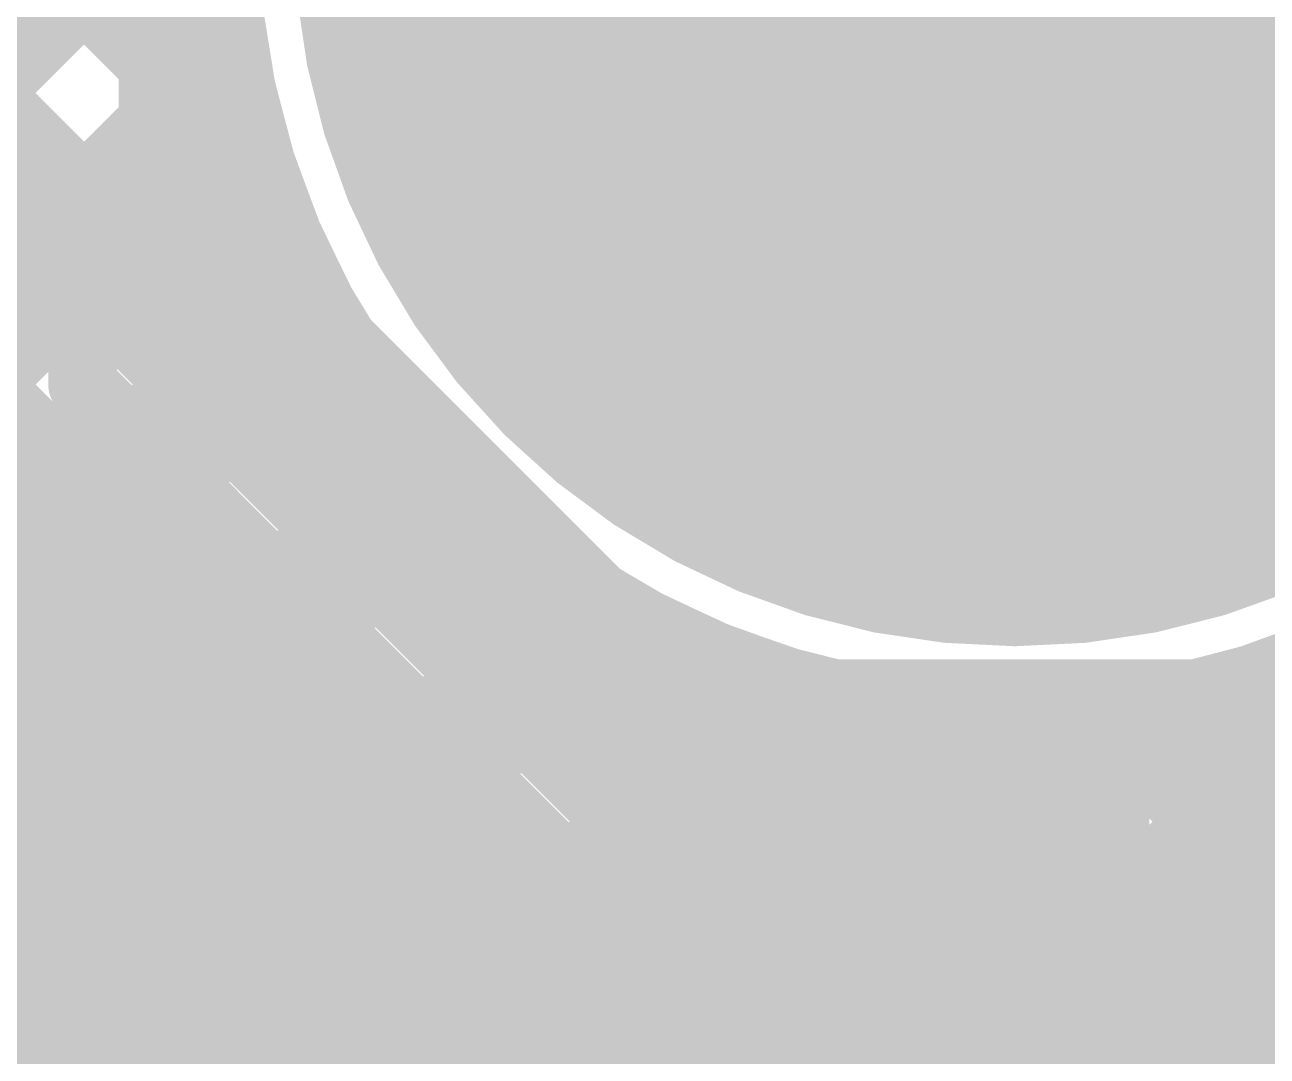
# Model space of a CAD drawing. Header units: millimetres. Extents: x 13 to 259, y -2 to 326.
# Drawn here: x 121.167 to 124.785, y 121.505 to 124.508 of the extents above; entities that cross this region are included whole.
import ezdxf

# ---------------------------------------------------------------- set-up
doc = ezdxf.new("R2010")
doc.units = ezdxf.units.MM
for name, color, linetype in [('BottomLayer', 5, 'Continuous'), ('BottomSolder', 6, 'Continuous'), ('ConnectLayer', 7, 'Continuous'), ('DrillDrawing', 1, 'Continuous'), ('Mechanical13', 56, 'Continuous'), ('Mechanical14', 56, 'Continuous'), ('Mechanical15', 56, 'Continuous'), ('Mechanical34', 56, 'Continuous'), ('MidLayer1', 16, 'Continuous'), ('MidLayer2', 76, 'Continuous'), ('MidLayer3', 90, 'Continuous'), ('MidLayer4', 156, 'Continuous'), ('MidLayer5', 130, 'Continuous'), ('MidLayer6', 216, 'Continuous'), ('MultiLayer', 9, 'Continuous'), ('TopLayer', 1, 'Continuous'), ('TopOverlay', 2, 'Continuous'), ('TopPaste', 8, 'Continuous'), ('TopSolder', 216, 'Continuous')]:
    doc.layers.add(name, color=color, linetype=linetype)

# ---------------------------------------------------------------- blocks, each defined once
blk = doc.blocks.new('CP_16_4_L_61')
at = {"layer": 'Mechanical13', "const_width": 0.1}
for points in [[(-2, 2), (2, 2)], [(2, -2), (2, 2)]]:
    blk.add_lwpolyline(points, dxfattribs=at)
at = {"layer": 'Mechanical13', "const_width": 0.05}
blk.add_lwpolyline([(1.975, 2, 1), (2.025, 2, 1)], format="xyb", close=True, dxfattribs=at)
blk.add_lwpolyline([(1.975, 2, 1), (2.025, 2, 1)], format="xyb", close=True, dxfattribs=at)
at = {"layer": 'Mechanical15', "const_width": 0.05}
for points in [[(-2.35, 2.35), (2.35, 2.35)], [(2.35, -2.35), (2.35, 2.35)]]:
    blk.add_lwpolyline(points, dxfattribs=at)
at = {"layer": 'Mechanical15', "const_width": 0.025}
blk.add_lwpolyline([(2.3375, 2.35, 1), (2.3625, 2.35, 1)], format="xyb", close=True, dxfattribs=at)
blk.add_lwpolyline([(2.3375, 2.35, 1), (2.3625, 2.35, 1)], format="xyb", close=True, dxfattribs=at)
at = {"layer": 'TopLayer', "const_width": 0.3}
blk.add_lwpolyline([(1.55, 0.975), (2.1, 0.975)], dxfattribs=at)
at = {"layer": 'TopLayer', "const_width": 0.15}
blk.add_lwpolyline([(2.025, 0.975, 1), (2.175, 0.975, 1)], format="xyb", close=True, dxfattribs=at)
at = {"layer": 'TopOverlay', "const_width": 0.2}
for points in [[(1.525, 2.15), (2.15, 2.15)], [(2.15, 1.525), (2.15, 2.15)]]:
    blk.add_lwpolyline(points, dxfattribs=at)
at = {"layer": 'TopOverlay', "const_width": 0.1}
for points in [[(2.1, 2.15, 1), (2.2, 2.15, 1)], [(2.1, 2.15, 1), (2.2, 2.15, 1)], [(2.1, 1.525, 1), (2.2, 1.525, 1)]]:
    blk.add_lwpolyline(points, format="xyb", close=True, dxfattribs=at)
at = {"layer": 'TopPaste', "const_width": 0.3}
blk.add_lwpolyline([(1.55, 0.975), (2.1, 0.975)], dxfattribs=at)
at = {"layer": 'TopPaste', "const_width": 0.15}
blk.add_lwpolyline([(2.025, 0.975, 1), (2.175, 0.975, 1)], format="xyb", close=True, dxfattribs=at)
at = {"layer": 'TopSolder', "const_width": 0.5032}
blk.add_lwpolyline([(1.55, 0.975), (2.1, 0.975)], dxfattribs=at)
at = {"layer": 'TopSolder', "const_width": 0.2516}
blk.add_lwpolyline([(1.9742, 0.975, 1), (2.2258, 0.975, 1)], format="xyb", close=True, dxfattribs=at)
blk = doc.blocks.new('CAPC1608X87N_100')
at = {"layer": 'Mechanical14', "const_width": 0.1}
for points in [[(-0.875, -0.4749), (-0.875, 0.4751)], [(0.875, 0.4751), (-0.875, 0.4751)], [(0.875, -0.4749), (0.875, 0.4751)], [(0.875, -0.4749), (-0.875, -0.4749)]]:
    blk.add_lwpolyline(points, dxfattribs=at)
at = {"layer": 'Mechanical14', "const_width": 0.05}
for points in [[(-0.9, 0.4751, 1), (-0.85, 0.4751, 1)], [(-0.9, 0.4751, 1), (-0.85, 0.4751, 1)], [(0.85, 0.4751, 1), (0.9, 0.4751, 1)], [(0.85, 0.4751, 1), (0.9, 0.4751, 1)], [(-0.9, -0.4749, 1), (-0.85, -0.4749, 1)], [(-0.9, -0.4749, 1), (-0.85, -0.4749, 1)], [(0.85, -0.4749, 1), (0.9, -0.4749, 1)], [(0.85, -0.4749, 1), (0.9, -0.4749, 1)]]:
    blk.add_lwpolyline(points, format="xyb", close=True, dxfattribs=at)
at = {"layer": 'Mechanical15', "const_width": 0.05}
for points in [[(1.55, 0.75), (-1.55, 0.75)], [(-1.55, -0.75), (-1.55, 0.75)], [(1.55, -0.75), (1.55, 0.75)], [(0, -0.3), (0, 0.3)], [(0.3, 0), (-0.3, 0)], [(1.55, -0.75), (-1.55, -0.75)]]:
    blk.add_lwpolyline(points, dxfattribs=at)
at = {"layer": 'Mechanical15', "const_width": 0.025}
for points in [[(-1.5625, 0.75, 1), (-1.5375, 0.75, 1)], [(-1.5625, 0.75, 1), (-1.5375, 0.75, 1)], [(1.5375, 0.75, 1), (1.5625, 0.75, 1)], [(1.5375, 0.75, 1), (1.5625, 0.75, 1)], [(-0.0125, 0.3, 1), (0.0125, 0.3, 1)], [(-0.3125, 0, 1), (-0.2875, 0, 1)], [(0.2875, 0, 1), (0.3125, 0, 1)], [(-0.0125, -0.3, 1), (0.0125, -0.3, 1)], [(-1.5625, -0.75, 1), (-1.5375, -0.75, 1)], [(-1.5625, -0.75, 1), (-1.5375, -0.75, 1)], [(1.5375, -0.75, 1), (1.5625, -0.75, 1)], [(1.5375, -0.75, 1), (1.5625, -0.75, 1)]]:
    blk.add_lwpolyline(points, format="xyb", close=True, dxfattribs=at)
at = {"layer": 'TopLayer'}
for points in [[(-1.275, -0.5), (-0.325, -0.5), (-1.275, 0.5), (-0.325, 0.5)], [(0.325, -0.5), (1.275, -0.5), (0.325, 0.5), (1.275, 0.5)]]:
    blk.add_solid(points, dxfattribs=at)
at = {"layer": 'TopPaste'}
for points in [[(-1.275, -0.5), (-0.325, -0.5), (-1.275, 0.5), (-0.325, 0.5)], [(0.325, -0.5), (1.275, -0.5), (0.325, 0.5), (1.275, 0.5)]]:
    blk.add_solid(points, dxfattribs=at)
at = {"layer": 'TopSolder'}
for points in [[(-1.3766, -0.6016), (-0.2234, -0.6016), (-1.3766, 0.6016), (-0.2234, 0.6016)], [(0.2234, -0.6016), (1.3766, -0.6016), (0.2234, 0.6016), (1.3766, 0.6016)]]:
    blk.add_solid(points, dxfattribs=at)
blk = doc.blocks.new('MTG240_400_159')
at = {"layer": 'BottomLayer', "const_width": 2}
blk.add_lwpolyline([(-0.95, 0, 1), (1.05, 0, 1)], format="xyb", close=True, dxfattribs=at)
at = {"layer": 'BottomSolder', "const_width": 2.1016}
blk.add_lwpolyline([(-1.0008, 0, 1), (1.1008, 0, 1)], format="xyb", close=True, dxfattribs=at)
at = {"layer": 'MidLayer1', "const_width": 2}
blk.add_lwpolyline([(-0.95, 0, 1), (1.05, 0, 1)], format="xyb", close=True, dxfattribs=at)
at = {"layer": 'MidLayer2', "const_width": 2}
blk.add_lwpolyline([(-0.95, 0, 1), (1.05, 0, 1)], format="xyb", close=True, dxfattribs=at)
at = {"layer": 'MidLayer3', "const_width": 2}
blk.add_lwpolyline([(-0.95, 0, 1), (1.05, 0, 1)], format="xyb", close=True, dxfattribs=at)
at = {"layer": 'MidLayer4', "const_width": 2}
blk.add_lwpolyline([(-0.95, 0, 1), (1.05, 0, 1)], format="xyb", close=True, dxfattribs=at)
at = {"layer": 'MidLayer5', "const_width": 2}
blk.add_lwpolyline([(-0.95, 0, 1), (1.05, 0, 1)], format="xyb", close=True, dxfattribs=at)
at = {"layer": 'MidLayer6', "const_width": 2}
blk.add_lwpolyline([(-0.95, 0, 1), (1.05, 0, 1)], format="xyb", close=True, dxfattribs=at)
at = {"layer": 'MultiLayer', "const_width": 2}
blk.add_lwpolyline([(-0.95, 0, 1), (1.05, 0, 1)], format="xyb", close=True, dxfattribs=at)
at = {"layer": 'TopLayer', "const_width": 2}
blk.add_lwpolyline([(-0.95, 0, 1), (1.05, 0, 1)], format="xyb", close=True, dxfattribs=at)
at = {"layer": 'TopSolder', "const_width": 2.1016}
blk.add_lwpolyline([(-1.0008, 0, 1), (1.1008, 0, 1)], format="xyb", close=True, dxfattribs=at)

msp = doc.modelspace()

# ---------------------------------------------------------------- linework, layer by layer
at = {"layer": 'BottomLayer', "const_width": 0.25}
for points in [[(123.5064, 121.8572, 1), (123.7564, 121.8572, 1)], [(121, 121.775, 1), (121.25, 121.775, 1)]]:
    msp.add_lwpolyline(points, format="xyb", close=True, dxfattribs=at)
at = {"layer": 'BottomSolder', "const_width": 0.3516}
for points in [[(123.4556, 121.8572, 1), (123.8072, 121.8572, 1)], [(120.9492, 121.775, 1), (121.3008, 121.775, 1)]]:
    msp.add_lwpolyline(points, format="xyb", close=True, dxfattribs=at)
at = {"layer": 'ConnectLayer', "const_width": 0.4}
for points in [[(115.4895, 128.8861), (123.5362, 120.8395)], [(115.4895, 128.8861), (123.5362, 120.8395)], [(119.6741, 126.3986), (121.6822, 124.3905)], [(119.6741, 126.3986), (121.6822, 124.3905)], [(119.6741, 126.3985), (121.6822, 124.3905)], [(117.2579, 126.2692), (121.1634, 122.3638)], [(117.2579, 126.2692), (121.1634, 122.3638)], [(119.9127, 126.16), (121.6822, 124.3905)], [(119.4002, 125.8239), (124.9925, 120.2317)], [(119.4002, 125.8239), (123.1035, 122.1207)], [(119.4002, 125.8239), (124.9925, 120.2317)], [(119.765, 125.4591), (123.1035, 122.1206)], [(119.8425, 123.2366), (121.6606, 125.0547)], [(119.8425, 123.2366), (121.6606, 125.0547)], [(119.8425, 123.2366), (121.6606, 125.0547)], [(119.8425, 123.2366), (121.6606, 125.0547)], [(119.6306, 124.745), (123.5362, 120.8395)], [(119.6306, 124.745), (123.5362, 120.8395)], [(120.4328, 122.9784), (121.7096, 124.2552)], [(120.4328, 122.9784), (121.7096, 124.2552)], [(120.4328, 122.9784), (121.7096, 124.2552)], [(120.6045, 123.15), (121.7096, 124.2552)], [(119.6399, 123.8872), (121.1633, 122.3638)], [(120.7113, 122.4083), (121.9446, 123.6417)], [(120.7113, 122.4083), (121.9446, 123.6417)], [(120.7113, 122.4083), (121.9446, 123.6417)], [(121.1765, 122.8735), (121.9447, 123.6417)], [(120.9, 123.15), (123.3028, 120.7472)], [(121.431, 122.2795), (122.3023, 123.1508)], [(121.431, 122.2795), (122.3023, 123.1508)], [(121.431, 122.2795), (122.3023, 123.1508)], [(121.6008, 122.4493), (122.3023, 123.1508)], [(121.7116, 121.7116), (122.7677, 122.7677)], [(121.7116, 121.7116), (122.7677, 122.7677)], [(121.7116, 121.7116), (122.7677, 122.7677)], [(121.7116, 121.7116), (122.7677, 122.7677)], [(121.7116, 121.7116), (122.7677, 122.7677)], [(122.025, 122.025), (122.7678, 122.7677)], [(123.2659, 120.7204), (125.283, 122.7375)], [(123.2659, 120.7204), (125.283, 122.7375)], [(124.1762, 121.6306), (125.2831, 122.7375)], [(124.7814, 122.2359), (125.283, 122.7375)], [(120.0686, 122.61), (122.4064, 120.2722)], [(120.6764, 122.61), (122.92, 120.3664)], [(122.1499, 121.3013), (123.3498, 122.5013)], [(122.1499, 121.3013), (123.3498, 122.5013)], [(122.1499, 121.3013), (123.3498, 122.5013)], [(122.1499, 121.3013), (123.3498, 122.5013)], [(122.4493, 121.6008), (123.3498, 122.5013)], [(123.6405, 122.4322), (125.2532, 120.8195)], [(123.6405, 122.4322), (125.2532, 120.8195)], [(124.4846, 122.4366), (124.9852, 121.9361)], [(124.4846, 122.4366), (124.9852, 121.9361)], [(124.4846, 122.4366), (124.9852, 121.9361)], [(122.6355, 120.9384), (124.0945, 122.3974)], [(122.6355, 120.9384), (124.0945, 122.3974)], [(124.0083, 122.3112), (124.0945, 122.3974)], [(124.0083, 122.3112), (124.0945, 122.3974)], [(124.2414, 119.3358), (124.2414, 122.4046)], [(124.7814, 119.3358), (124.7814, 122.4046)], [(124.7814, 122.1398), (124.9852, 121.9361)], [(120.4936, 121.3422), (121.2189, 122.0675)], [(124.2214, 121.8513), (125.2532, 120.8195)], [(121.7138, 121.8133), (122.243, 121.2841)], [(121.7138, 121.8133), (122.243, 121.2841)], [(121.7138, 121.8133), (122.243, 121.2841)], [(124.1762, 121.6306), (124.2414, 121.6959)], [(124.0585, 120.6643), (125.05, 121.6559)], [(124.0585, 120.6643), (125.05, 121.6559)], [(124.0585, 120.6643), (125.05, 121.6559)], [(124.7814, 121.3873), (125.05, 121.6559)], [(120.5692, 120.5692), (121.6432, 121.6432)], [(122.6355, 120.9384), (123.1774, 121.4804)], [(122.8736, 121.1765), (123.1775, 121.4804)], [(123.8949, 121.3293), (124.9925, 120.2317)], [(123.8949, 121.3293), (124.2414, 120.9827)], [(123.2659, 120.7203), (123.858, 121.3125)], [(123.2978, 120.7522), (123.8581, 121.3125)]]:
    msp.add_lwpolyline(points, dxfattribs=at)
for points in [[(126.453, 124.8, -1.269826), (121.9112, 125.8953)], [(123.5748, 122.4445, -0.497), (121.9112, 125.8953)], [(123.5748, 122.4445, -0.497), (121.9112, 125.8953)], [(126.453, 124.8, -1.269826), (121.9112, 125.8953)], [(126.453, 124.8, -0.438886), (123.8496, 122.4054)], [(126.453, 124.8, -0.327473), (124.7715, 122.5079)], [(124.7715, 122.5079, -0.048119), (124.7814, 122.4046)], [(124.7715, 122.5079, -0.048119), (124.7814, 122.4046)], [(124.2214, 121.8572, -2.25895), (123.5748, 122.4445)], [(124.2214, 121.8572, -2.25895), (123.5748, 122.4445)], [(123.8496, 122.4054, -0.307142), (124.2214, 121.8572)], [(124.2414, 122.4046, -0.04083), (123.8496, 122.4054)], [(123.8496, 122.4054, -0.307142), (124.2214, 121.8572)], [(120.5492, 121.6466, -1.116233), (121.715, 121.775)], [(120.5492, 121.6466, -1.116233), (121.715, 121.775)], [(120.5492, 121.6466, -1.116233), (121.715, 121.775)], [(123.6814, 121.8572, -2.258948), (123.6266, 121.907)], [(123.6814, 121.8572, -2.258948), (123.6266, 121.907)], [(121.715, 121.775, -0.277914), (121.4009, 121.2535)], [(121.715, 121.775, -0.277914), (121.4009, 121.2535)], [(121.715, 121.775, -0.277914), (121.4009, 121.2535)]]:
    msp.add_lwpolyline(points, format="xyb", dxfattribs=at)
at = {"layer": 'ConnectLayer', "const_width": 0.2}
for points in [[(121.5822, 124.3905, 1), (121.7822, 124.3905, 1)], [(121.5822, 124.3905, 1), (121.7822, 124.3905, 1)], [(121.5822, 124.3905, 1), (121.7822, 124.3905, 1)], [(121.5822, 124.3905, 1), (121.7822, 124.3905, 1)], [(121.6096, 124.2552, 1), (121.8096, 124.2552, 1)], [(121.6096, 124.2552, 1), (121.8096, 124.2552, 1)], [(121.6096, 124.2552, 1), (121.8096, 124.2552, 1)], [(121.6096, 124.2552, 1), (121.8096, 124.2552, 1)], [(121.8446, 123.6417, 1), (122.0446, 123.6417, 1)], [(121.8446, 123.6417, 1), (122.0446, 123.6417, 1)], [(121.8446, 123.6417, 1), (122.0446, 123.6417, 1)], [(121.8447, 123.6417, 1), (122.0447, 123.6417, 1)], [(122.2023, 123.1508, 1), (122.4023, 123.1508, 1)], [(122.2023, 123.1508, 1), (122.4023, 123.1508, 1)], [(122.2023, 123.1508, 1), (122.4023, 123.1508, 1)], [(122.2023, 123.1508, 1), (122.4023, 123.1508, 1)], [(121.0765, 122.8735, 1), (121.2765, 122.8735, 1)], [(122.6677, 122.7677, 1), (122.8677, 122.7677, 1)], [(122.6677, 122.7677, 1), (122.8677, 122.7677, 1)], [(122.6677, 122.7677, 1), (122.8677, 122.7677, 1)], [(122.6677, 122.7677, 1), (122.8677, 122.7677, 1)], [(122.6677, 122.7677, 1), (122.8677, 122.7677, 1)], [(122.6678, 122.7677, 1), (122.8678, 122.7677, 1)], [(123.2498, 122.5013, 1), (123.4498, 122.5013, 1)], [(123.2498, 122.5013, 1), (123.4498, 122.5013, 1)], [(123.2498, 122.5013, 1), (123.4498, 122.5013, 1)], [(123.2498, 122.5013, 1), (123.4498, 122.5013, 1)], [(123.2498, 122.5013, 1), (123.4498, 122.5013, 1)], [(124.6715, 122.5079, 1), (124.8715, 122.5079, 1)], [(124.6715, 122.5079, 1), (124.8715, 122.5079, 1)], [(124.6715, 122.5079, 1), (124.8715, 122.5079, 1)], [(121.5008, 122.4493, 1), (121.7008, 122.4493, 1)], [(123.4748, 122.4445, 1), (123.6748, 122.4445, 1)], [(123.4748, 122.4445, 1), (123.6748, 122.4445, 1)], [(123.4748, 122.4445, 1), (123.6748, 122.4445, 1)], [(123.4748, 122.4445, 1), (123.6748, 122.4445, 1)], [(123.5405, 122.4322, 1), (123.7405, 122.4322, 1)], [(123.5405, 122.4322, 1), (123.7405, 122.4322, 1)], [(124.3846, 122.4366, 1), (124.5846, 122.4366, 1)], [(124.3846, 122.4366, 1), (124.5846, 122.4366, 1)], [(124.3846, 122.4366, 1), (124.5846, 122.4366, 1)], [(123.7496, 122.4054, 1), (123.9496, 122.4054, 1)], [(123.7496, 122.4054, 1), (123.9496, 122.4054, 1)], [(123.7496, 122.4054, 1), (123.9496, 122.4054, 1)], [(123.7496, 122.4054, 1), (123.9496, 122.4054, 1)], [(123.9945, 122.3974, 1), (124.1945, 122.3974, 1)], [(123.9945, 122.3974, 1), (124.1945, 122.3974, 1)], [(123.9945, 122.3974, 1), (124.1945, 122.3974, 1)], [(123.9945, 122.3974, 1), (124.1945, 122.3974, 1)], [(124.1414, 122.4046, 1), (124.3414, 122.4046, 1)], [(124.1414, 122.4046, 1), (124.3414, 122.4046, 1)], [(124.6814, 122.4046, 1), (124.8814, 122.4046, 1)], [(124.6814, 122.4046, 1), (124.8814, 122.4046, 1)], [(124.6814, 122.4046, 1), (124.8814, 122.4046, 1)], [(121.0633, 122.3638, 1), (121.2633, 122.3638, 1)], [(121.0634, 122.3638, 1), (121.2634, 122.3638, 1)], [(121.0634, 122.3638, 1), (121.2634, 122.3638, 1)], [(123.9083, 122.3112, 1), (124.1083, 122.3112, 1)], [(123.9083, 122.3112, 1), (124.1083, 122.3112, 1)], [(121.331, 122.2795, 1), (121.531, 122.2795, 1)], [(121.331, 122.2795, 1), (121.531, 122.2795, 1)], [(121.331, 122.2795, 1), (121.531, 122.2795, 1)], [(124.6814, 122.2359, 1), (124.8814, 122.2359, 1)], [(124.6814, 122.1398, 1), (124.8814, 122.1398, 1)], [(123.0035, 122.1207, 1), (123.2035, 122.1207, 1)], [(123.0035, 122.1206, 1), (123.2035, 122.1206, 1)], [(121.1189, 122.0675, 1), (121.3189, 122.0675, 1)], [(121.925, 122.025, 1), (122.125, 122.025, 1)], [(123.5266, 121.907, 1), (123.7266, 121.907, 1)], [(123.5266, 121.907, 1), (123.7266, 121.907, 1)], [(123.5814, 121.8572, 1), (123.7814, 121.8572, 1)], [(123.5814, 121.8572, 1), (123.7814, 121.8572, 1)], [(124.1214, 121.8572, 1), (124.3214, 121.8572, 1)], [(124.1214, 121.8572, 1), (124.3214, 121.8572, 1)], [(124.1214, 121.8572, 1), (124.3214, 121.8572, 1)], [(124.1214, 121.8572, 1), (124.3214, 121.8572, 1)], [(124.1214, 121.8513, 1), (124.3214, 121.8513, 1)], [(121.6138, 121.8133, 1), (121.8138, 121.8133, 1)], [(121.6138, 121.8133, 1), (121.8138, 121.8133, 1)], [(121.6138, 121.8133, 1), (121.8138, 121.8133, 1)], [(121.615, 121.775, 1), (121.815, 121.775, 1)], [(121.615, 121.775, 1), (121.815, 121.775, 1)], [(121.615, 121.775, 1), (121.815, 121.775, 1)], [(121.615, 121.775, 1), (121.815, 121.775, 1)], [(121.615, 121.775, 1), (121.815, 121.775, 1)], [(121.615, 121.775, 1), (121.815, 121.775, 1)], [(121.6116, 121.7116, 1), (121.8116, 121.7116, 1)], [(121.6116, 121.7116, 1), (121.8116, 121.7116, 1)], [(121.6116, 121.7116, 1), (121.8116, 121.7116, 1)], [(121.6116, 121.7116, 1), (121.8116, 121.7116, 1)], [(121.6116, 121.7116, 1), (121.8116, 121.7116, 1)], [(124.1414, 121.6959, 1), (124.3414, 121.6959, 1)], [(121.5432, 121.6432, 1), (121.7432, 121.6432, 1)], [(124.0762, 121.6306, 1), (124.2762, 121.6306, 1)], [(124.0762, 121.6306, 1), (124.2762, 121.6306, 1)], [(122.3493, 121.6008, 1), (122.5493, 121.6008, 1)], [(123.0775, 121.4804, 1), (123.2775, 121.4804, 1)], [(123.0775, 121.4804, 1), (123.2774, 121.4804, 1)], [(124.6814, 121.3873, 1), (124.8814, 121.3873, 1)], [(123.7949, 121.3293, 1), (123.9949, 121.3293, 1)], [(123.7949, 121.3293, 1), (123.9949, 121.3293, 1)], [(123.758, 121.3125, 1), (123.958, 121.3125, 1)], [(123.7581, 121.3125, 1), (123.9581, 121.3125, 1)]]:
    msp.add_lwpolyline(points, format="xyb", close=True, dxfattribs=at)
at = {"layer": 'DrillDrawing', "const_width": 0.0508}
for points in [[(123.5044, 121.9842), (123.5044, 122.1112)], [(123.5044, 122.1112), (123.7584, 122.1112)], [(123.7584, 121.9842), (123.7584, 122.1112)], [(120.998, 122.029), (121.252, 122.029)], [(121.252, 121.902), (121.252, 122.029)], [(123.3774, 121.7302), (123.3774, 121.9842)], [(123.3774, 121.9842), (123.5044, 121.9842)], [(123.7584, 121.9842), (123.8854, 121.9842)], [(123.8854, 121.7302), (123.8854, 121.9842)], [(121.252, 121.902), (121.379, 121.902)], [(121.379, 121.648), (121.379, 121.902)], [(123.3774, 121.7302), (123.5044, 121.7302)], [(123.5044, 121.6032), (123.5044, 121.7302)], [(123.7584, 121.7302), (123.8854, 121.7302)], [(123.7584, 121.6032), (123.7584, 121.7302)], [(121.252, 121.648), (121.379, 121.648)], [(121.252, 121.521), (121.252, 121.648)], [(123.5044, 121.6032), (123.7584, 121.6032)], [(120.998, 121.521), (121.252, 121.521)]]:
    msp.add_lwpolyline(points, dxfattribs=at)
at = {"layer": 'DrillDrawing', "const_width": 0.0254}
for points in [[(123.4917, 122.1112, 1), (123.5171, 122.1112, 1)], [(123.4917, 122.1112, 1), (123.5171, 122.1112, 1)], [(123.7457, 122.1112, 1), (123.7711, 122.1112, 1)], [(123.7457, 122.1112, 1), (123.7711, 122.1112, 1)], [(121.2393, 122.029, 1), (121.2647, 122.029, 1)], [(121.2393, 122.029, 1), (121.2647, 122.029, 1)], [(123.3647, 121.9842, 1), (123.3901, 121.9842, 1)], [(123.3647, 121.9842, 1), (123.3901, 121.9842, 1)], [(123.4917, 121.9842, 1), (123.5171, 121.9842, 1)], [(123.4917, 121.9842, 1), (123.5171, 121.9842, 1)], [(123.7457, 121.9842, 1), (123.7711, 121.9842, 1)], [(123.7457, 121.9842, 1), (123.7711, 121.9842, 1)], [(123.8727, 121.9842, 1), (123.8981, 121.9842, 1)], [(123.8727, 121.9842, 1), (123.8981, 121.9842, 1)], [(121.2393, 121.902, 1), (121.2647, 121.902, 1)], [(121.2393, 121.902, 1), (121.2647, 121.902, 1)], [(121.3663, 121.902, 1), (121.3917, 121.902, 1)], [(121.3663, 121.902, 1), (121.3917, 121.902, 1)], [(123.3647, 121.7302, 1), (123.3901, 121.7302, 1)], [(123.3647, 121.7302, 1), (123.3901, 121.7302, 1)], [(123.4917, 121.7302, 1), (123.5171, 121.7302, 1)], [(123.4917, 121.7302, 1), (123.5171, 121.7302, 1)], [(123.7457, 121.7302, 1), (123.7711, 121.7302, 1)], [(123.7457, 121.7302, 1), (123.7711, 121.7302, 1)], [(123.8727, 121.7302, 1), (123.8981, 121.7302, 1)], [(123.8727, 121.7302, 1), (123.8981, 121.7302, 1)], [(121.2393, 121.648, 1), (121.2647, 121.648, 1)], [(121.2393, 121.648, 1), (121.2647, 121.648, 1)], [(121.3663, 121.648, 1), (121.3917, 121.648, 1)], [(121.3663, 121.648, 1), (121.3917, 121.648, 1)], [(123.4917, 121.6032, 1), (123.5171, 121.6032, 1)], [(123.4917, 121.6032, 1), (123.5171, 121.6032, 1)], [(123.7457, 121.6032, 1), (123.7711, 121.6032, 1)], [(123.7457, 121.6032, 1), (123.7711, 121.6032, 1)], [(121.2393, 121.521, 1), (121.2647, 121.521, 1)], [(121.2393, 121.521, 1), (121.2647, 121.521, 1)]]:
    msp.add_lwpolyline(points, format="xyb", close=True, dxfattribs=at)
at = {"layer": 'Mechanical34'}
for points, const_width in [([(126.0896, 124.8, 1), (122.0605, 124.8, 1)], 0.1), ([(125.2666, 124.8, 1), (122.8666, 124.8, 1)], 0.1), ([(124.0496, 122.85, 1), (124.0996, 122.85, 1)], 0.05)]:
    msp.add_lwpolyline(points, format="xyb", close=True, dxfattribs=dict(at, const_width=const_width))
at = {"layer": 'Mechanical34', "const_width": 0.1}
msp.add_lwpolyline([(124.0746, 122.85), (124.0746, 124.8)], dxfattribs=at)
at = {"layer": 'MidLayer1', "const_width": 0.25}
for points in [[(123.5064, 121.8572, 1), (123.7564, 121.8572, 1)], [(121, 121.775, 1), (121.25, 121.775, 1)]]:
    msp.add_lwpolyline(points, format="xyb", close=True, dxfattribs=at)
at = {"layer": 'MidLayer2', "const_width": 0.2}
for points in [[(120.3183, 125.625), (121.5402, 124.403)], [(121.5402, 124.142), (121.5402, 124.403)], [(121.5402, 124.142), (123.1222, 122.56)], [(118.9671, 123.265), (121.5307, 123.265)], [(121.5307, 123.265), (123.6, 121.1957)], [(123.1222, 122.56), (134.3409, 122.56)]]:
    msp.add_lwpolyline(points, dxfattribs=at)
at = {"layer": 'MidLayer2'}
for points, const_width in [([(121.4902, 124.403, 1), (121.5902, 124.403, 1)], 0.1), ([(121.4902, 124.403, 1), (121.5902, 124.403, 1)], 0.1), ([(121.4902, 124.142, 1), (121.5902, 124.142, 1)], 0.1), ([(121.4902, 124.142, 1), (121.5902, 124.142, 1)], 0.1), ([(121.4807, 123.265, 1), (121.5807, 123.265, 1)], 0.1), ([(121.4807, 123.265, 1), (121.5807, 123.265, 1)], 0.1), ([(123.0722, 122.56, 1), (123.1722, 122.56, 1)], 0.1), ([(123.0722, 122.56, 1), (123.1722, 122.56, 1)], 0.1), ([(123.5064, 121.8572, 1), (123.7564, 121.8572, 1)], 0.25), ([(121, 121.775, 1), (121.25, 121.775, 1)], 0.25)]:
    msp.add_lwpolyline(points, format="xyb", close=True, dxfattribs=dict(at, const_width=const_width))
at = {"layer": 'MidLayer3', "const_width": 0.25}
for points in [[(123.5064, 121.8572, 1), (123.7564, 121.8572, 1)], [(121, 121.775, 1), (121.25, 121.775, 1)]]:
    msp.add_lwpolyline(points, format="xyb", close=True, dxfattribs=at)
at = {"layer": 'MidLayer4', "const_width": 0.2}
for points in [[(118.9517, 127.155), (121.675, 124.4317)], [(119.2046, 125.8692), (121.335, 123.7388)], [(121.675, 124.0072), (121.675, 124.4317)], [(121.675, 124.0072), (123.1222, 122.56)], [(121.335, 123.4606), (121.335, 123.7388)], [(121.335, 123.4606), (123.4285, 121.3672)], [(120.995, 123.3198), (123.2877, 121.0272)], [(123.1222, 122.56), (124.9779, 122.56)]]:
    msp.add_lwpolyline(points, dxfattribs=at)
at = {"layer": 'MidLayer4'}
for points, const_width in [([(121.625, 124.4317, 1), (121.725, 124.4317, 1)], 0.1), ([(121.625, 124.4317, 1), (121.725, 124.4317, 1)], 0.1), ([(121.625, 124.0072, 1), (121.725, 124.0072, 1)], 0.1), ([(121.625, 124.0072, 1), (121.725, 124.0072, 1)], 0.1), ([(121.285, 123.7388, 1), (121.385, 123.7388, 1)], 0.1), ([(121.285, 123.7388, 1), (121.385, 123.7388, 1)], 0.1), ([(121.285, 123.4606, 1), (121.385, 123.4606, 1)], 0.1), ([(121.285, 123.4606, 1), (121.385, 123.4606, 1)], 0.1), ([(123.0722, 122.56, 1), (123.1722, 122.56, 1)], 0.1), ([(123.0722, 122.56, 1), (123.1722, 122.56, 1)], 0.1), ([(123.5064, 121.8572, 1), (123.7564, 121.8572, 1)], 0.25), ([(121, 121.775, 1), (121.25, 121.775, 1)], 0.25)]:
    msp.add_lwpolyline(points, format="xyb", close=True, dxfattribs=dict(at, const_width=const_width))
at = {"layer": 'MidLayer5', "const_width": 0.25}
for points in [[(123.5064, 121.8572, 1), (123.7564, 121.8572, 1)], [(121, 121.775, 1), (121.25, 121.775, 1)]]:
    msp.add_lwpolyline(points, format="xyb", close=True, dxfattribs=at)
at = {"layer": 'MidLayer6', "const_width": 0.25}
for points in [[(123.5064, 121.8572, 1), (123.7564, 121.8572, 1)], [(121, 121.775, 1), (121.25, 121.775, 1)]]:
    msp.add_lwpolyline(points, format="xyb", close=True, dxfattribs=at)
at = {"layer": 'MultiLayer', "const_width": 0.25}
for points in [[(123.5064, 121.8572, 1), (123.7564, 121.8572, 1)], [(121, 121.775, 1), (121.25, 121.775, 1)]]:
    msp.add_lwpolyline(points, format="xyb", close=True, dxfattribs=at)
at = {"layer": 'TopLayer', "const_width": 0.25}
for points in [[(123.5064, 121.8572, 1), (123.7564, 121.8572, 1)], [(121, 121.775, 1), (121.25, 121.775, 1)]]:
    msp.add_lwpolyline(points, format="xyb", close=True, dxfattribs=at)
at = {"layer": 'TopSolder', "const_width": 0.3516}
for points in [[(123.4556, 121.8572, 1), (123.8072, 121.8572, 1)], [(120.9492, 121.775, 1), (121.3008, 121.775, 1)]]:
    msp.add_lwpolyline(points, format="xyb", close=True, dxfattribs=at)

# ---------------------------------------------------------------- block references
msp.add_blockref('MTG240_400_159', (124, 124.8))
for name, p, rotation in [('CP_16_4_L_61', (119.1432, 120.8032), 360), ('CAPC1608X87N_100', (123.6314, 121.0572), 270)]:
    msp.add_blockref(name, p, dxfattribs=dict(rotation=rotation))

doc.saveas('drawing.dxf')
